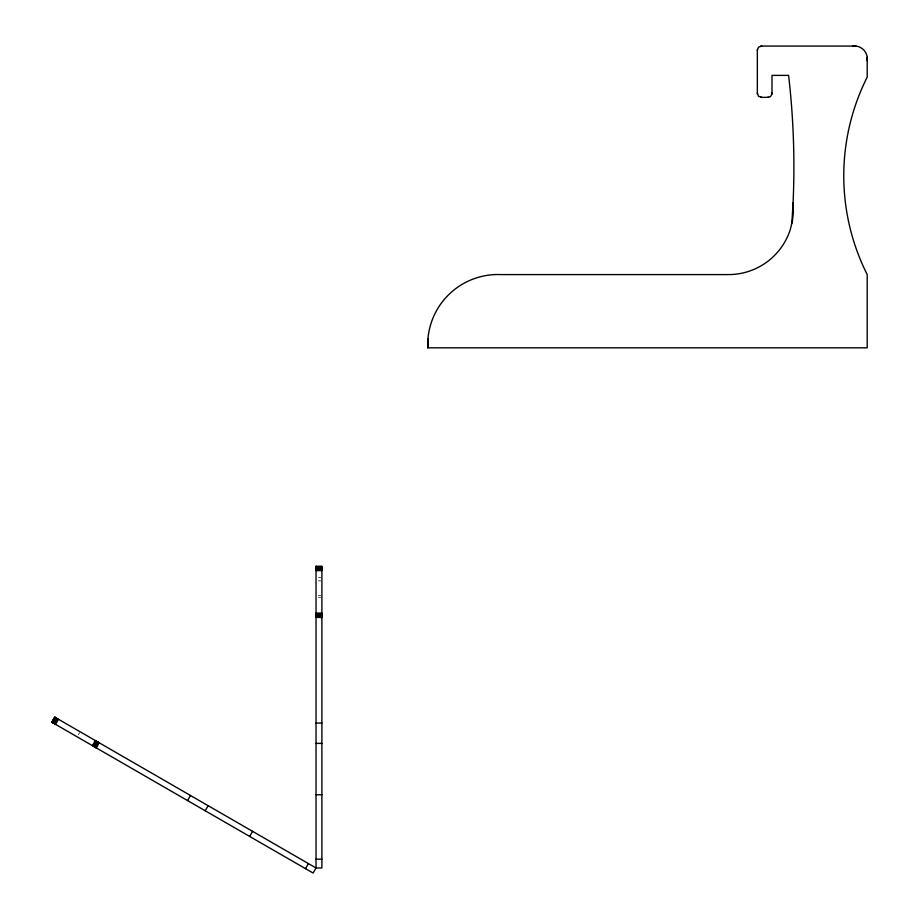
<?xml version="1.0" encoding="UTF-8"?>
<svg xmlns="http://www.w3.org/2000/svg" width="919" height="919" viewBox="0 0 919 919"><rect width="100%" height="100%" fill="white"/><g stroke="black" fill="none" stroke-linecap="round" stroke-linejoin="round"><path stroke-width="0.69" stroke-dasharray="4.59 3.45" d="M78.322 734.798L79.493 732.765M318.376 577.442L320.72 577.442M318.376 580.877L320.72 580.877M318.376 595.523L320.72 595.523M318.376 597.27L320.72 597.27"/><path stroke-width="1.38" d="M867.203 57.3L867.203 77.127A219.687 219.687 0 0 0 867.203 274.586L867.203 347.83L427.76 347.83L428.013 338.135A70.258 70.258 0 0 1 501.004 274.586L728.503 274.586A64.916 64.916 0 0 0 790.237 229.75L792.431 220.962L793.384 211.956L793.074 202.915A794.992 794.992 0 0 0 788.801 77.127L788.582 75.381L771.994 75.381L771.994 93.979L770.444 96.644L767.606 97.345M793.074 202.915L791.868 223.237M757.348 92.957L758.451 96.254L761.736 97.345M867.203 60.723L867.157 56.737A12.946 12.946 0 0 0 856.542 46.134L852.556 46.076M761.736 46.076L758.451 47.179L757.348 50.476M771.994 93.979L771.994 92.957M51.774 722.173L54.703 717.096L316.033 867.973L321.891 867.973L321.891 566.23L316.033 566.391M51.912 722.254L54.841 717.176M52.119 722.368L55.048 717.302M52.383 722.529L55.324 717.452M52.728 722.725L55.657 717.647M53.118 722.954L56.048 717.877M53.566 723.207L56.496 718.13M54.037 723.483L56.967 718.405M54.692 723.862L57.621 718.784M55.577 724.367L58.506 719.301M92.371 745.608L95.3 740.542M93.256 746.125L96.185 741.047M93.91 746.504L96.84 741.426M94.381 746.779L97.322 741.702M94.829 747.032L97.759 741.955M95.22 747.262L98.149 742.184M95.565 747.457L98.494 742.38M95.829 747.606L98.758 742.541M96.035 747.733L98.965 742.655M96.173 747.813L99.103 742.736M187.591 800.587L190.52 795.521M205.201 810.753L208.131 805.676M249.669 836.428L252.599 831.35M305.487 868.65L308.416 863.584M760.714 46.076L855.991 46.076M760.714 97.345L768.629 97.345M427.99 339.042L427.76 347.83M316.033 566.621L321.891 566.621M316.033 566.931L321.891 566.931M316.033 567.322L321.891 567.322M316.033 567.781L321.891 567.781M316.033 568.287L321.891 568.287M316.033 568.838L321.891 568.838M316.033 569.596L321.891 569.596M316.033 570.619L321.891 570.619M316.033 613.099L321.891 613.099M316.033 614.122L321.891 614.122M316.033 614.88L321.891 614.88M316.033 615.431L321.891 615.431M316.033 615.937L321.891 615.937M316.033 616.396L321.891 616.396M316.033 616.787L321.891 616.787M316.033 617.097L321.891 617.097M316.033 617.338L321.891 617.499M316.033 723.058L321.891 723.058M316.033 743.391L321.891 743.391M316.033 794.74L321.891 794.74M316.033 859.185L321.891 859.185M51.659 722.116L313.103 873.05L316.033 867.973L316.033 566.093M757.348 49.442L757.348 93.979"/></g></svg>
